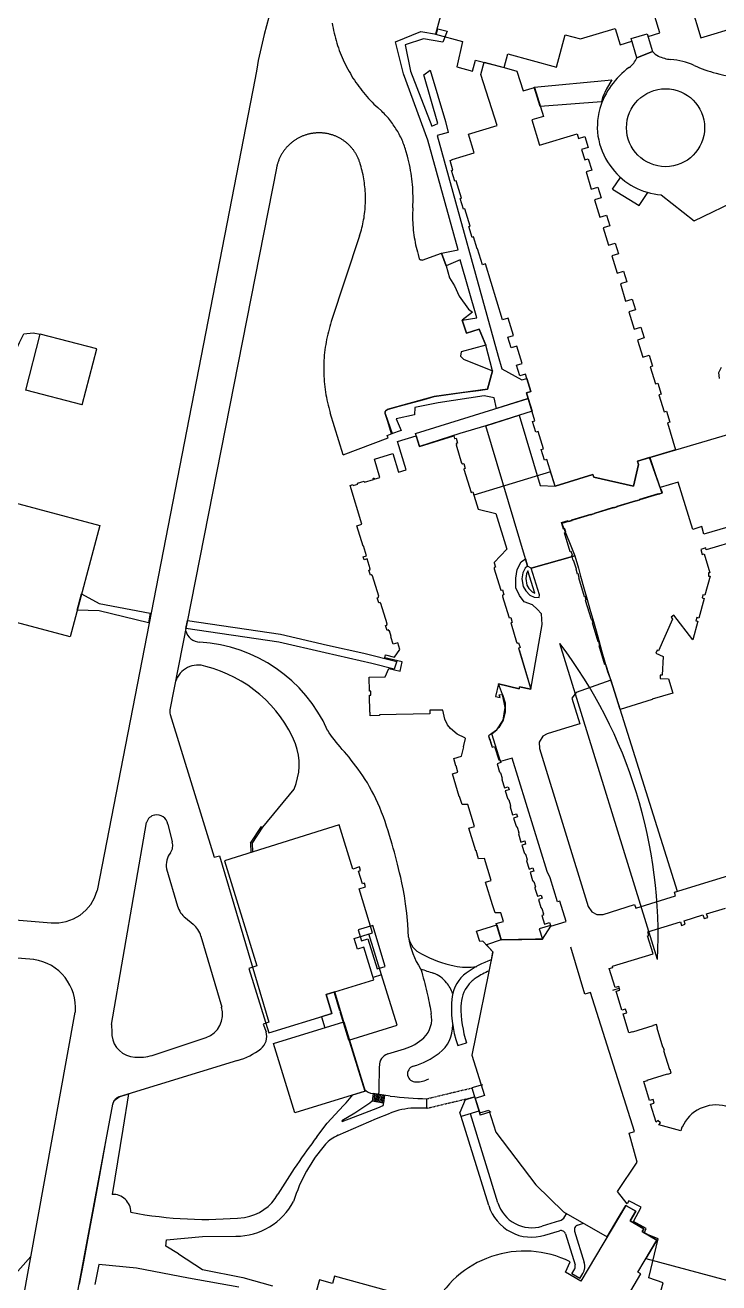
# Model space of a CAD drawing. Header units: millimetres. Extents: x -14000 to -11893, y 5996570 to 5998427.
# Drawn here: x -12932.7 to -12786, y 5997449.2 to 5997715.4 of the extents above; entities that cross this region are included whole.
import ezdxf

# ---------------------------------------------------------------- set-up
doc = ezdxf.new("R2010")
doc.units = ezdxf.units.MM
doc.header["$LTSCALE"] = 0.25
doc.linetypes.add('DASHED2', pattern=[0.375, 0.25, -0.125])
for name, color, linetype in [('3_buildings', 7, 'Continuous'), ('3_road_UNBC', 8, 'Continuous'), ('3_sidewalk_UNBC', 253, 'Continuous')]:
    doc.layers.add(name, color=color, linetype=linetype)

msp = doc.modelspace()

# ---------------------------------------------------------------- linework, layer by layer
at = {"layer": '3_buildings'}
for p, q in [((-12932.57, 5997638.15), (-12929.48, 5997650)), ((-12917.54, 5997646.88), (-12929.48, 5997650)), ((-12920.63, 5997635.04), (-12917.54, 5997646.88)), ((-12920.63, 5997635.04), (-12932.57, 5997638.15))]:
    msp.add_line(p, q, dxfattribs=at)
for points in [[(-12835.52, 5997751.54), (-12845.87, 5997713.52), (-12840.18, 5997711.97), (-12841.42, 5997706.58), (-12838.04, 5997705.67), (-12837.41, 5997708.02), (-12831.36, 5997706.42), (-12830.58, 5997709.31), (-12820.33, 5997706.52), (-12818.47, 5997713.38), (-12815.2, 5997712.49), (-12807.92, 5997714.68), (-12806.88, 5997711.23), (-12804.38, 5997711.99), (-12804.55, 5997712.56), (-12801.12, 5997713.6), (-12800.95, 5997713.02), (-12798.45, 5997713.78), (-12799.48, 5997717.22)], [(-12791.84, 5997719.53), (-12789.8, 5997712.75), (-12773.86, 5997717.55), (-12772.14, 5997711.77), (-12768.33, 5997712.92), (-12770.07, 5997718.69)], [(-12837.12, 5997668.07), (-12837.89, 5997670.59), (-12838.17, 5997670.5), (-12838.87, 5997672.8), (-12838.59, 5997672.88), (-12839.7, 5997676.52), (-12839.98, 5997676.43), (-12840.68, 5997678.73), (-12840.4, 5997678.81), (-12841.51, 5997682.45), (-12841.79, 5997682.36), (-12842.49, 5997684.66), (-12842.21, 5997684.74), (-12842.82, 5997686.74), (-12842.35, 5997686.89), (-12842.37, 5997686.96), (-12837.71, 5997688.38), (-12838.91, 5997692.31), (-12832.83, 5997694.17), (-12836.28, 5997704.96), (-12835.6, 5997707.54), (-12831.36, 5997706.42), (-12828.68, 5997705.7), (-12827.39, 5997701.48), (-12824.94, 5997702.23), (-12823.07, 5997696.11), (-12825.52, 5997695.36), (-12823.88, 5997690), (-12815.94, 5997692.38), (-12815.65, 5997691.41), (-12814.34, 5997691.81), (-12813.64, 5997689.51), (-12814.99, 5997689.1), (-12814.31, 5997686.88), (-12813.59, 5997687.11), (-12812.86, 5997684.71), (-12814.06, 5997684.35), (-12812.96, 5997680.71), (-12811.55, 5997681.14), (-12810.85, 5997678.85), (-12812.24, 5997678.42), (-12811.14, 5997674.78), (-12809.74, 5997675.21), (-12809.04, 5997672.92), (-12810.43, 5997672.49), (-12809.32, 5997668.85), (-12807.93, 5997669.28), (-12807.23, 5997666.99), (-12808.62, 5997666.56), (-12807.51, 5997662.92), (-12806.12, 5997663.35), (-12805.42, 5997661.06), (-12806.81, 5997660.63), (-12805.7, 5997656.99), (-12804.31, 5997657.42), (-12803.61, 5997655.13), (-12805, 5997654.7), (-12803.89, 5997651.07), (-12802.5, 5997651.49), (-12801.79, 5997649.2), (-12803.19, 5997648.77), (-12802.08, 5997645.14), (-12800.69, 5997645.56), (-12799.98, 5997643.27), (-12800.48, 5997643.11), (-12799.37, 5997639.48), (-12798.87, 5997639.63), (-12798.17, 5997637.34), (-12798.67, 5997637.19), (-12797.56, 5997633.55), (-12797.06, 5997633.7), (-12796.36, 5997631.41), (-12796.86, 5997631.26), (-12795.13, 5997625.54), (-12800.79, 5997623.81), (-12800.81, 5997623.84), (-12803.21, 5997623.11), (-12803, 5997622.4), (-12804.06, 5997617.82), (-12804.06, 5997617.82), (-12812.38, 5997619.76), (-12812.6, 5997620.3), (-12820.62, 5997617.81), (-12822.36, 5997623.47), (-12822.86, 5997623.32), (-12823.56, 5997625.61), (-12823.06, 5997625.77), (-12824.17, 5997629.4), (-12824.67, 5997629.25), (-12825.37, 5997631.54), (-12824.87, 5997631.7), (-12826.66, 5997637.6), (-12825.77, 5997637.87), (-12826.88, 5997641.54), (-12828.09, 5997641.17), (-12828.79, 5997643.46), (-12827.59, 5997643.83), (-12828.7, 5997647.46), (-12829.9, 5997647.1), (-12830.6, 5997649.39), (-12829.4, 5997649.76), (-12830.51, 5997653.39), (-12831.71, 5997653.03), (-12835.33, 5997664.89), (-12835.99, 5997664.69), (-12837.03, 5997668.1), (-12837.12, 5997668.07)], [(-12785.83, 5997640.65), (-12786.01, 5997641.89), (-12785.44, 5997643.03)], [(-12835.23, 5997630.59), (-12840.76, 5997628.99), (-12849.27, 5997626.26), (-12850.12, 5997629.01), (-12826.29, 5997636.36), (-12825.48, 5997633.7), (-12835.23, 5997630.59)], [(-12823.29, 5997521.99), (-12824.78, 5997521.96), (-12824.78, 5997521.93), (-12831.98, 5997521.8), (-12833.04, 5997525.25), (-12831.53, 5997525.71), (-12832.09, 5997527.53), (-12833.28, 5997527.51), (-12833.81, 5997529.23), (-12833.86, 5997529.21), (-12835.32, 5997534), (-12834.14, 5997534.35), (-12835.56, 5997539.01), (-12836.79, 5997538.98), (-12837.31, 5997540.7), (-12837.36, 5997540.69), (-12838.82, 5997545.47), (-12837.64, 5997545.83), (-12839.06, 5997550.48), (-12840.29, 5997550.46), (-12840.82, 5997552.18), (-12840.86, 5997552.17), (-12842.32, 5997556.95), (-12841.15, 5997557.31), (-12841.55, 5997558.63), (-12841.58, 5997558.62), (-12842.05, 5997560.17), (-12840.37, 5997560.68), (-12839.92, 5997562.64), (-12840, 5997562.65), (-12839.58, 5997564.46), (-12839.72, 5997564.58), (-12841.35, 5997565.35), (-12842.72, 5997566.53), (-12843.33, 5997567.34), (-12843.92, 5997568.5), (-12844.36, 5997570.42), (-12844.44, 5997570.45), (-12847.1, 5997570.4), (-12847.08, 5997569.66), (-12857.73, 5997569.47), (-12857.73, 5997569.27), (-12859.73, 5997569.23), (-12859.74, 5997570.03), (-12859.79, 5997570.03), (-12859.86, 5997573.58), (-12859.59, 5997573.59), (-12859.61, 5997574.44), (-12859.87, 5997574.43), (-12859.92, 5997577.4), (-12856.54, 5997577.47), (-12855.8, 5997579.24), (-12853.38, 5997578.68), (-12852.92, 5997580.67), (-12856.6, 5997581.52), (-12856.47, 5997582.11), (-12854.59, 5997581.68), (-12853.45, 5997583.28), (-12853.88, 5997584.7), (-12854.86, 5997584.4), (-12855.34, 5997585.97), (-12855.29, 5997585.99), (-12855.66, 5997587.2), (-12855.74, 5997587.18), (-12855.8, 5997587.38), (-12855.83, 5997587.37), (-12855.84, 5997587.4), (-12856.12, 5997587.31), (-12856.44, 5997588.36), (-12856.16, 5997588.45), (-12856.17, 5997588.48), (-12856.14, 5997588.49), (-12856.2, 5997588.68), (-12856.12, 5997588.71), (-12857.45, 5997593.04), (-12857.52, 5997593.02), (-12857.58, 5997593.21), (-12857.61, 5997593.2), (-12857.62, 5997593.23), (-12857.9, 5997593.15), (-12858.22, 5997594.2), (-12857.94, 5997594.28), (-12857.95, 5997594.31), (-12857.92, 5997594.32), (-12857.98, 5997594.52), (-12857.9, 5997594.54), (-12859.23, 5997598.87), (-12859.3, 5997598.85), (-12859.36, 5997599.05), (-12859.39, 5997599.04), (-12859.4, 5997599.07), (-12859.68, 5997598.98), (-12860, 5997600.03), (-12859.72, 5997600.12), (-12859.73, 5997600.15), (-12859.7, 5997600.15), (-12859.76, 5997600.35), (-12859.69, 5997600.37), (-12860.32, 5997602.45), (-12861.01, 5997602.24), (-12861.21, 5997602.9), (-12860.52, 5997603.11), (-12861.15, 5997605.19), (-12861.2, 5997605.17), (-12862.51, 5997609.46), (-12861.45, 5997609.78), (-12863.96, 5997618.01), (-12863.35, 5997618.2), (-12863.28, 5997617.98), (-12862.33, 5997618.27), (-12862.39, 5997618.49), (-12861.01, 5997618.91), (-12860.94, 5997618.7), (-12859.03, 5997619.28), (-12859.09, 5997619.5), (-12858.9, 5997619.55), (-12858.84, 5997619.34), (-12857.64, 5997619.7), (-12858.82, 5997623.55), (-12854.89, 5997624.75), (-12853.69, 5997620.82), (-12852.12, 5997621.3), (-12853.95, 5997627.3), (-12849.96, 5997628.52), (-12849.27, 5997626.26), (-12842.04, 5997628.47), (-12841.87, 5997627.92), (-12841.84, 5997627.93), (-12841.84, 5997627.9), (-12841.56, 5997627.99), (-12841.24, 5997626.93), (-12841.51, 5997626.85), (-12841.51, 5997626.82), (-12841.53, 5997626.81), (-12841.47, 5997626.62), (-12841.55, 5997626.59), (-12840.37, 5997622.74), (-12840.3, 5997622.76), (-12840.24, 5997622.57), (-12840.21, 5997622.57), (-12840.2, 5997622.55), (-12839.92, 5997622.63), (-12839.6, 5997621.58), (-12839.88, 5997621.49), (-12839.87, 5997621.46), (-12839.9, 5997621.46), (-12838.38, 5997616.5), (-12838.02, 5997616.61), (-12836.9, 5997612.94), (-12833.14, 5997612.07), (-12830.83, 5997604.48), (-12833.46, 5997601.65), (-12833.51, 5997601.64), (-12833.22, 5997600.68), (-12833.5, 5997600.6), (-12833.49, 5997600.57), (-12833.52, 5997600.56), (-12833.46, 5997600.36), (-12833.48, 5997600.35), (-12832.16, 5997596.02), (-12832.14, 5997596.03), (-12832.08, 5997595.83), (-12832.05, 5997595.84), (-12832.04, 5997595.81), (-12831.76, 5997595.9), (-12831.44, 5997594.85), (-12831.72, 5997594.76), (-12831.71, 5997594.73), (-12831.74, 5997594.72), (-12831.68, 5997594.53), (-12831.7, 5997594.52), (-12830.38, 5997590.19), (-12830.36, 5997590.2), (-12830.3, 5997590), (-12830.27, 5997590.01), (-12830.26, 5997589.98), (-12829.98, 5997590.06), (-12829.66, 5997589.01), (-12829.94, 5997588.93), (-12829.93, 5997588.9), (-12829.96, 5997588.89), (-12829.9, 5997588.69), (-12829.92, 5997588.69), (-12828.74, 5997584.83), (-12828.72, 5997584.84), (-12828.66, 5997584.64), (-12828.63, 5997584.65), (-12828.62, 5997584.62), (-12828.35, 5997584.71), (-12828.02, 5997583.66), (-12828.3, 5997583.57), (-12828.29, 5997583.54), (-12828.32, 5997583.53), (-12828.15, 5997582.99), (-12828.16, 5997582.98), (-12825.73, 5997574.84), (-12828.1, 5997575.39), (-12828.1, 5997575.39), (-12828.1, 5997575.39), (-12828.2, 5997574.95), (-12832.59, 5997575.97), (-12833.19, 5997573.35), (-12832.24, 5997573.13), (-12832.47, 5997573.65), (-12831.72, 5997573.78), (-12831.16, 5997571.97), (-12831.14, 5997570.07), (-12831.61, 5997568.32), (-12832.54, 5997566.77), (-12833.23, 5997566.03), (-12834.27, 5997565.25), (-12834.7, 5997565), (-12834.47, 5997564.24), (-12834.4, 5997564.26), (-12833.89, 5997562.6), (-12833.39, 5997562.75), (-12832.52, 5997559.91), (-12832.3, 5997559.98), (-12832.1, 5997559.32), (-12832.89, 5997559.08), (-12832.37, 5997557.34), (-12832.29, 5997557.37), (-12832.22, 5997557.13), (-12832.13, 5997557.15), (-12831.79, 5997556.02), (-12831.87, 5997555.99), (-12831.8, 5997555.75), (-12831.87, 5997555.73), (-12831.34, 5997554), (-12830.55, 5997554.24), (-12830.34, 5997553.58), (-12831.14, 5997553.34), (-12830.61, 5997551.61), (-12830.54, 5997551.63), (-12830.47, 5997551.39), (-12830.38, 5997551.42), (-12830.04, 5997550.28), (-12830.12, 5997550.25), (-12830.05, 5997550.01), (-12830.12, 5997549.99), (-12829.59, 5997548.26), (-12828.79, 5997548.5), (-12828.59, 5997547.84), (-12829.39, 5997547.6), (-12828.86, 5997545.87), (-12828.79, 5997545.89), (-12828.72, 5997545.65), (-12828.63, 5997545.68), (-12828.28, 5997544.54), (-12828.37, 5997544.51), (-12828.3, 5997544.27), (-12828.37, 5997544.25), (-12827.84, 5997542.52), (-12827.04, 5997542.76), (-12826.84, 5997542.1), (-12827.64, 5997541.86), (-12827.11, 5997540.13), (-12827.04, 5997540.15), (-12826.97, 5997539.91), (-12826.88, 5997539.94), (-12826.53, 5997538.8), (-12826.62, 5997538.77), (-12826.54, 5997538.53), (-12826.62, 5997538.51), (-12826.09, 5997536.78), (-12825.29, 5997537.03), (-12825.09, 5997536.37), (-12825.89, 5997536.12), (-12825.36, 5997534.39), (-12825.29, 5997534.41), (-12825.21, 5997534.17), (-12825.13, 5997534.2), (-12824.78, 5997533.06), (-12824.87, 5997533.04), (-12824.79, 5997532.8), (-12824.86, 5997532.77), (-12824.34, 5997531.04), (-12823.54, 5997531.29), (-12823.34, 5997530.63), (-12824.13, 5997530.38), (-12823.61, 5997528.65), (-12823.53, 5997528.67), (-12823.46, 5997528.43), (-12823.38, 5997528.46), (-12823.03, 5997527.32), (-12823.11, 5997527.3), (-12823.04, 5997527.06), (-12823.41, 5997526.94), (-12822.87, 5997525.16), (-12821.77, 5997525.5), (-12821.58, 5997524.89), (-12823.96, 5997524.16), (-12823.29, 5997521.99)], [(-12777.79, 5997610.97), (-12789.17, 5997607.66), (-12789.55, 5997609.27), (-12791.45, 5997608.7), (-12794.57, 5997618.66), (-12798.41, 5997617.57), (-12800.6, 5997623.87), (-12779.79, 5997630.07)], [(-12781.55, 5997606.51), (-12788.63, 5997604.35), (-12788.76, 5997604.77), (-12789.81, 5997604.45), (-12789.49, 5997603.4), (-12789.07, 5997603.52), (-12787.85, 5997599.51), (-12788.17, 5997599.5), (-12788.16, 5997598.8), (-12787.84, 5997598.81), (-12788.92, 5997594.76), (-12789.35, 5997594.87), (-12789.53, 5997594.19), (-12789.11, 5997594.08), (-12790.22, 5997589.93), (-12790.64, 5997590.04), (-12790.82, 5997589.37), (-12790.4, 5997589.25), (-12791.46, 5997585.31), (-12795.51, 5997590.52), (-12796.06, 5997590.09), (-12795.76, 5997589.72), (-12798.76, 5997582.98), (-12799.05, 5997583.1), (-12799.32, 5997582.46), (-12797.72, 5997581.76), (-12797.93, 5997577.84), (-12798.36, 5997577.86), (-12798.4, 5997577.16), (-12796.65, 5997577.05), (-12795.74, 5997574.05), (-12800.07, 5997572.73), (-12800.05, 5997572.66), (-12806.87, 5997570.57), (-12808.37, 5997575.48), (-12809.89, 5997580.12), (-12810.09, 5997580.06), (-12811.32, 5997584.07), (-12811.12, 5997584.14), (-12811.35, 5997584.9), (-12811.48, 5997584.86), (-12812.7, 5997588.88), (-12812.58, 5997588.92), (-12812.82, 5997589.68), (-12812.94, 5997589.65), (-12814.16, 5997593.66), (-12814.04, 5997593.7), (-12814.28, 5997594.46), (-12814.39, 5997594.43), (-12815.62, 5997598.44), (-12815.5, 5997598.48), (-12815.74, 5997599.25), (-12815.85, 5997599.21), (-12816.18, 5997600.28), (-12816.11, 5997600.3), (-12816.68, 5997602.16), (-12816.75, 5997602.14), (-12817.08, 5997603.23), (-12816.96, 5997603.27), (-12817.2, 5997604.03), (-12817.39, 5997603.97), (-12818.62, 5997607.99), (-12818.33, 5997608.08), (-12818.57, 5997608.84), (-12818.81, 5997608.77), (-12819.23, 5997610.15), (-12817.87, 5997610.57), (-12817.8, 5997610.33), (-12817.03, 5997610.56), (-12817.07, 5997610.68), (-12813.05, 5997611.91), (-12813.02, 5997611.79), (-12812.25, 5997612.02), (-12812.29, 5997612.14), (-12808.27, 5997613.37), (-12808.24, 5997613.25), (-12807.47, 5997613.48), (-12807.51, 5997613.6), (-12803.49, 5997614.83), (-12803.45, 5997614.71), (-12802.69, 5997614.94), (-12802.72, 5997615.06), (-12798.71, 5997616.29), (-12798.67, 5997616.17), (-12797.91, 5997616.4), (-12798.14, 5997617.17), (-12798.26, 5997617.13), (-12800.61, 5997623.9), (-12803.21, 5997623.11), (-12803, 5997622.4), (-12804.06, 5997617.82), (-12812.38, 5997619.76), (-12812.6, 5997620.3), (-12820.62, 5997617.81), (-12821.57, 5997620.9), (-12837.82, 5997615.94), (-12836.9, 5997612.94), (-12833.14, 5997612.07), (-12830.83, 5997604.48), (-12833.46, 5997601.65), (-12833.51, 5997601.64), (-12833.22, 5997600.68), (-12833.5, 5997600.6), (-12833.49, 5997600.57), (-12833.52, 5997600.56), (-12833.46, 5997600.36), (-12833.48, 5997600.35), (-12832.16, 5997596.02), (-12832.14, 5997596.03), (-12832.08, 5997595.83), (-12832.05, 5997595.84), (-12832.04, 5997595.81), (-12831.76, 5997595.9), (-12831.44, 5997594.85), (-12831.72, 5997594.76), (-12831.71, 5997594.73), (-12831.74, 5997594.72), (-12831.68, 5997594.53), (-12831.7, 5997594.52), (-12830.38, 5997590.19), (-12830.36, 5997590.2), (-12830.3, 5997590), (-12830.27, 5997590.01), (-12830.26, 5997589.98), (-12829.98, 5997590.06), (-12829.66, 5997589.01), (-12829.94, 5997588.93), (-12829.93, 5997588.9), (-12829.96, 5997588.89), (-12829.9, 5997588.69), (-12829.92, 5997588.69), (-12828.74, 5997584.83), (-12828.72, 5997584.84), (-12828.66, 5997584.64), (-12828.63, 5997584.65), (-12828.62, 5997584.62), (-12828.35, 5997584.71), (-12828.02, 5997583.66), (-12828.3, 5997583.57), (-12828.29, 5997583.54), (-12828.32, 5997583.53), (-12825.73, 5997574.84), (-12828.1, 5997575.39), (-12828.2, 5997574.95), (-12832.59, 5997575.97), (-12833.19, 5997573.35), (-12832.24, 5997573.13), (-12832.47, 5997573.65), (-12831.72, 5997573.78), (-12831.16, 5997571.97), (-12831.14, 5997570.07), (-12831.61, 5997568.32), (-12832.54, 5997566.77), (-12833.23, 5997566.03), (-12834.27, 5997565.25), (-12834.7, 5997565), (-12833.89, 5997562.6), (-12833.39, 5997562.75), (-12832.52, 5997559.91), (-12832.3, 5997559.98), (-12832.1, 5997559.32), (-12832.89, 5997559.08), (-12832.37, 5997557.34), (-12832.29, 5997557.37), (-12832.22, 5997557.13), (-12832.13, 5997557.15), (-12831.79, 5997556.02), (-12831.87, 5997555.99), (-12831.8, 5997555.75), (-12831.87, 5997555.73), (-12831.34, 5997554), (-12830.55, 5997554.24), (-12830.34, 5997553.58), (-12831.14, 5997553.34), (-12830.61, 5997551.61), (-12830.54, 5997551.63), (-12830.47, 5997551.39), (-12830.38, 5997551.42), (-12830.04, 5997550.28), (-12830.12, 5997550.25), (-12830.05, 5997550.01), (-12830.12, 5997549.99), (-12829.59, 5997548.26), (-12828.79, 5997548.5), (-12828.59, 5997547.84), (-12829.39, 5997547.6), (-12828.86, 5997545.87), (-12828.79, 5997545.89), (-12828.72, 5997545.65), (-12828.63, 5997545.68), (-12828.28, 5997544.54), (-12828.37, 5997544.51), (-12828.3, 5997544.27), (-12828.37, 5997544.25), (-12827.84, 5997542.52), (-12827.04, 5997542.76), (-12826.84, 5997542.1), (-12827.64, 5997541.86), (-12827.11, 5997540.13), (-12827.04, 5997540.15), (-12826.97, 5997539.91), (-12826.88, 5997539.94), (-12826.53, 5997538.8), (-12826.62, 5997538.77), (-12826.54, 5997538.53), (-12826.62, 5997538.51), (-12826.09, 5997536.78), (-12825.29, 5997537.03), (-12825.09, 5997536.37), (-12825.89, 5997536.12), (-12825.36, 5997534.39), (-12825.29, 5997534.41), (-12825.21, 5997534.17), (-12825.13, 5997534.2), (-12824.78, 5997533.06), (-12824.87, 5997533.04), (-12824.79, 5997532.8), (-12824.86, 5997532.77), (-12824.34, 5997531.04), (-12823.54, 5997531.29), (-12823.34, 5997530.63), (-12824.13, 5997530.38), (-12823.61, 5997528.65), (-12823.53, 5997528.67), (-12823.46, 5997528.43), (-12823.38, 5997528.46), (-12823.03, 5997527.32), (-12823.11, 5997527.3), (-12823.04, 5997527.06), (-12823.41, 5997526.94), (-12822.87, 5997525.16), (-12821.77, 5997525.5), (-12821.58, 5997524.89), (-12823.96, 5997524.16), (-12823.29, 5997521.99), (-12831.98, 5997521.8), (-12835.12, 5997520.74), (-12833.75, 5997519.29), (-12838.24, 5997497.38), (-12835.52, 5997488.86), (-12837.48, 5997488.26), (-12836.55, 5997485.2), (-12834.59, 5997485.8), (-12833.16, 5997481.11), (-12824.65, 5997469.99), (-12818.8, 5997464.29), (-12809.59, 5997458.95), (-12807.25, 5997462.92), (-12805.67, 5997465.6), (-12805.67, 5997465.6), (-12803.56, 5997464.38), (-12804.74, 5997462.34), (-12801.83, 5997460.64), (-12802.16, 5997460.06), (-12799.11, 5997458.27), (-12801.39, 5997454.39), (-12772.5, 5997446.61)], [(-12798.94, 5997517.69), (-12819.63, 5997584.57)], [(-12867.8, 5997506.24), (-12869.04, 5997510.26), (-12858.91, 5997513.38), (-12861.03, 5997520.26), (-12862.37, 5997519.85), (-12863.08, 5997522.14), (-12859.19, 5997523.29), (-12862.07, 5997532.6), (-12860.68, 5997533.03), (-12860.92, 5997533.8), (-12861.34, 5997533.67), (-12862.17, 5997536.35), (-12861.75, 5997536.48), (-12861.98, 5997537.24), (-12863.37, 5997536.81), (-12866.24, 5997546.13), (-12890.55, 5997538.57), (-12883.67, 5997516.31), (-12885.39, 5997515.78), (-12881.18, 5997502.12), (-12867.8, 5997506.24)], [(-12865.25, 5997504.44), (-12867.22, 5997510.82), (-12869.04, 5997510.26), (-12867.8, 5997506.24), (-12870.02, 5997505.56), (-12869.29, 5997503.19)], [(-12880.18, 5997499.86), (-12865.25, 5997504.44), (-12860.74, 5997489.82), (-12875.66, 5997485.21), (-12880.18, 5997499.86)], [(-12853.18, 5997446.73), (-12867.25, 5997450.63), (-12867.67, 5997449.1), (-12870.43, 5997449.86), (-12872.59, 5997442.1)]]:
    msp.add_lwpolyline(points, dxfattribs=at)
msp.add_lwpolyline([(-12916.87, 5997609.54), (-12923.18, 5997585.94), (-12955.71, 5997594.64), (-12953.12, 5997604.31), (-12956.68, 5997605.27), (-12954.1, 5997614.93), (-12944.43, 5997612.36), (-12943.3, 5997616.6), (-12916.87, 5997609.54)], close=True, dxfattribs=at)
for points in [[(-12778.82, 5997478.13, 0.866125), (-12793.72, 5997482.17), (-12793.82, 5997482.19), (-12794.03, 5997481.42), (-12798.65, 5997482.68), (-12798.29, 5997483.06), (-12798.86, 5997483.62), (-12799.24, 5997483.23), (-12800.4, 5997487.03), (-12799.63, 5997487.27), (-12799.86, 5997488.03), (-12800.63, 5997487.8), (-12801.86, 5997491.82), (-12801.09, 5997492.05), (-12801.12, 5997492.13), (-12796.82, 5997493.44), (-12796.8, 5997493.36), (-12796.03, 5997493.59), (-12796.27, 5997494.36), (-12796.35, 5997494.33), (-12797.58, 5997498.35), (-12797.49, 5997498.38), (-12797.73, 5997499.14), (-12797.81, 5997499.12), (-12799.04, 5997503.13), (-12798.95, 5997503.16), (-12799.19, 5997503.92), (-12799.95, 5997503.69), (-12799.93, 5997503.6), (-12804.22, 5997502.29), (-12804.24, 5997502.38), (-12805.01, 5997502.14), (-12806.24, 5997506.16), (-12805.47, 5997506.4), (-12805.7, 5997507.16), (-12806.47, 5997506.93), (-12807.7, 5997510.94), (-12806.93, 5997511.18), (-12807.16, 5997511.94), (-12807.93, 5997511.71), (-12809.16, 5997515.73), (-12808.39, 5997515.96), (-12808.48, 5997516.25), (-12799.88, 5997518.87), (-12801.05, 5997522.68), (-12800.76, 5997522.77), (-12800.99, 5997523.54), (-12794.11, 5997525.64), (-12793.87, 5997524.87), (-12793.11, 5997525.11), (-12793.34, 5997525.87), (-12789.33, 5997527.1), (-12789.09, 5997526.33), (-12788.33, 5997526.57), (-12788.56, 5997527.33), (-12784.54, 5997528.56)], [(-12814.16, 5997431.27), (-12802.47, 5997451.12), (-12803.1, 5997451.49), (-12799.11, 5997458.27), (-12802.16, 5997460.06), (-12801.83, 5997460.64), (-12804.75, 5997462.33), (-12803.56, 5997464.38), (-12805.46, 5997465.48), (-12805.67, 5997465.6), (-12815.14, 5997449.56), (-12818.38, 5997451.46), (-12817.43, 5997453.69, 0.418785), (-12846.56, 5997443.69)]]:
    msp.add_lwpolyline(points, format="xyb", dxfattribs=at)
msp.add_arc((-12901.09, 5997522.74), 102.27, 357.1718, 37.1986, dxfattribs=at)
at = {"layer": '3_road_UNBC'}
for p, q in [((-12884.01, 5997704.2), (-12917.42, 5997532.23)), ((-12808.45, 5997680.69), (-12806.76, 5997683.18)), ((-12808.45, 5997680.69), (-12802.84, 5997677.21)), ((-12802.84, 5997677.21), (-12800.96, 5997679.98)), ((-12798.16, 5997679.51), (-12791.18, 5997673.96)), ((-12791.18, 5997673.96), (-12781.29, 5997678.76)), ((-12861.96, 5997670.81), (-12867.93, 5997652.68)), ((-12849.6, 5997666.89), (-12849.32, 5997665.97)), ((-12846.21, 5997636.8), (-12856.1, 5997634.05)), ((-12865.45, 5997624.45), (-12868.16, 5997633.39)), ((-12856.51, 5997633.19), (-12855.03, 5997628.99)), ((-12865.45, 5997624.45), (-12855.94, 5997628.05)), ((-12914.39, 5997503.91), (-12907.01, 5997546.68)), ((-12902.51, 5997546.32), (-12901.6, 5997542.54)), ((-12885, 5997542.31), (-12882.7, 5997545.82)), ((-12884.69, 5997542.22), (-12882.44, 5997545.65)), ((-12882.7, 5997545.82), (-12882.44, 5997545.65)), ((-12885, 5997542.31), (-12884.93, 5997540.32)), ((-12884.69, 5997542.22), (-12884.62, 5997540.42)), ((-12902.77, 5997536.87), (-12900.44, 5997528.95)), ((-12898.78, 5997526.45), (-12897.18, 5997525.13)), ((-12895.5, 5997522.6), (-12891.12, 5997507.58)), ((-12857.31, 5997514.41), (-12859.99, 5997523.1)), ((-12857.31, 5997514.41), (-12859.06, 5997513.87)), ((-12854.01, 5997503.73), (-12857.31, 5997514.41)), ((-12866.13, 5997506.81), (-12867.29, 5997510.59)), ((-12864.2, 5997500.59), (-12866.07, 5997506.62)), ((-12864.2, 5997500.59), (-12866.07, 5997506.62)), ((-12864.2, 5997500.59), (-12854.01, 5997503.73)), ((-12905.81, 5997497.35), (-12894.41, 5997501.13)), ((-12856, 5997497.68), (-12852.48, 5997498.76)), ((-12887.76, 5997496.27), (-12912.77, 5997488.59)), ((-12922.97, 5997439.74), (-12914.17, 5997487.02))]:
    msp.add_line(p, q, dxfattribs=at)
for points in [[(-12815.75, 5997781.88, 0.12559), (-12857.55, 5997757.11, 0.157876), (-12884.01, 5997704.2)], [(-12879.54, 5997685.12), (-12902.06, 5997570.52, 0.12361), (-12902.01, 5997569.54), (-12892.72, 5997539.31), (-12891.61, 5997539.59), (-12881.18, 5997504.41), (-12882.32, 5997504), (-12881.73, 5997502.37)]]:
    msp.add_lwpolyline(points, format="xyb", dxfattribs=at)
for points in [[(-12867.76, 5997715.85), (-12867.67, 5997715.32), (-12867.57, 5997714.78), (-12867.45, 5997714.25), (-12867.33, 5997713.71), (-12867.21, 5997713.19), (-12867.07, 5997712.66), (-12866.92, 5997712.13), (-12866.76, 5997711.61), (-12866.6, 5997711.09), (-12866.42, 5997710.58), (-12866.24, 5997710.06), (-12866.04, 5997709.55), (-12865.84, 5997709.05), (-12865.63, 5997708.55), (-12865.41, 5997708.05), (-12865.18, 5997707.55), (-12864.95, 5997707.06), (-12864.7, 5997706.58), (-12864.45, 5997706.1), (-12864.18, 5997705.62), (-12863.91, 5997705.15), (-12863.63, 5997704.68), (-12863.35, 5997704.21), (-12863.05, 5997703.76), (-12862.75, 5997703.3), (-12862.43, 5997702.86), (-12862.12, 5997702.42), (-12861.79, 5997701.98), (-12861.45, 5997701.55), (-12861.11, 5997701.13), (-12860.76, 5997700.71), (-12860.41, 5997700.3), (-12860.04, 5997699.89), (-12859.67, 5997699.49), (-12859.29, 5997699.1), (-12858.91, 5997698.71), (-12858.52, 5997698.34), (-12858.12, 5997697.96), (-12857.26, 5997697.18)], [(-12803.33, 5997708.51), (-12799.98, 5997709.8)], [(-12852.14, 5997688.84), (-12852.25, 5997689.17), (-12852.35, 5997689.49), (-12852.47, 5997689.81), (-12852.59, 5997690.13), (-12852.71, 5997690.45), (-12852.84, 5997690.77), (-12852.98, 5997691.08), (-12853.12, 5997691.39), (-12853.26, 5997691.7), (-12853.42, 5997692), (-12853.57, 5997692.31), (-12853.74, 5997692.61), (-12853.9, 5997692.9), (-12854.08, 5997693.2), (-12854.26, 5997693.49), (-12854.44, 5997693.77), (-12854.63, 5997694.06), (-12854.82, 5997694.34), (-12855.02, 5997694.62), (-12855.22, 5997694.89), (-12855.43, 5997695.16), (-12855.64, 5997695.43), (-12855.86, 5997695.69), (-12856.08, 5997695.95), (-12856.31, 5997696.2), (-12856.54, 5997696.45), (-12856.77, 5997696.7), (-12857.01, 5997696.94), (-12857.26, 5997697.18)], [(-12861.77, 5997685.88), (-12861.82, 5997686.04), (-12861.86, 5997686.19), (-12861.91, 5997686.34), (-12861.96, 5997686.49), (-12862.01, 5997686.64), (-12862.06, 5997686.79), (-12862.12, 5997686.94), (-12862.18, 5997687.08), (-12862.24, 5997687.23), (-12862.31, 5997687.37), (-12862.37, 5997687.51), (-12862.44, 5997687.66), (-12862.52, 5997687.8), (-12862.59, 5997687.94), (-12862.67, 5997688.07), (-12862.75, 5997688.21), (-12862.83, 5997688.34), (-12862.91, 5997688.48), (-12863, 5997688.61), (-12863.09, 5997688.74), (-12863.18, 5997688.87), (-12863.27, 5997689), (-12863.37, 5997689.12), (-12863.47, 5997689.25), (-12863.57, 5997689.37), (-12863.67, 5997689.49), (-12863.78, 5997689.61), (-12863.88, 5997689.72), (-12863.99, 5997689.84), (-12864.1, 5997689.95), (-12864.21, 5997690.06), (-12864.33, 5997690.17), (-12864.44, 5997690.28), (-12864.56, 5997690.38), (-12864.68, 5997690.49), (-12864.8, 5997690.59), (-12864.93, 5997690.69), (-12865.05, 5997690.78), (-12865.18, 5997690.88), (-12865.31, 5997690.97), (-12865.44, 5997691.06), (-12865.57, 5997691.15), (-12865.7, 5997691.23), (-12865.84, 5997691.32), (-12865.98, 5997691.4), (-12866.11, 5997691.47), (-12866.25, 5997691.55), (-12866.39, 5997691.62), (-12866.54, 5997691.69), (-12866.68, 5997691.76), (-12866.82, 5997691.83), (-12866.97, 5997691.89), (-12867.11, 5997691.95), (-12867.26, 5997692.01), (-12867.41, 5997692.07), (-12867.56, 5997692.12), (-12867.71, 5997692.17), (-12867.86, 5997692.22), (-12868.01, 5997692.26), (-12868.17, 5997692.3), (-12868.32, 5997692.34), (-12868.47, 5997692.38), (-12868.63, 5997692.41), (-12868.78, 5997692.45), (-12868.94, 5997692.48), (-12869.1, 5997692.5), (-12869.25, 5997692.53), (-12869.41, 5997692.55), (-12869.57, 5997692.56), (-12869.73, 5997692.58), (-12869.88, 5997692.59), (-12870.04, 5997692.6), (-12870.2, 5997692.61), (-12870.36, 5997692.61), (-12870.52, 5997692.61), (-12870.68, 5997692.61), (-12870.84, 5997692.61), (-12871, 5997692.6), (-12871.15, 5997692.59), (-12871.31, 5997692.58), (-12871.47, 5997692.57), (-12871.63, 5997692.55), (-12871.79, 5997692.53), (-12871.94, 5997692.5), (-12872.1, 5997692.48), (-12872.26, 5997692.45), (-12872.41, 5997692.42), (-12872.57, 5997692.38), (-12872.72, 5997692.35), (-12872.88, 5997692.31), (-12873.03, 5997692.26), (-12873.18, 5997692.22), (-12873.34, 5997692.17), (-12873.49, 5997692.12), (-12873.64, 5997692.07), (-12873.79, 5997692.01), (-12873.93, 5997691.96), (-12874.08, 5997691.9), (-12874.23, 5997691.83), (-12874.37, 5997691.77), (-12874.52, 5997691.7), (-12874.66, 5997691.63), (-12874.8, 5997691.56), (-12874.94, 5997691.48), (-12875.08, 5997691.4), (-12875.22, 5997691.32), (-12875.35, 5997691.24), (-12875.49, 5997691.15), (-12875.62, 5997691.07), (-12875.75, 5997690.98), (-12875.88, 5997690.89), (-12876.01, 5997690.79), (-12876.14, 5997690.69), (-12876.26, 5997690.6), (-12876.39, 5997690.5), (-12876.51, 5997690.39), (-12876.63, 5997690.29), (-12876.75, 5997690.18), (-12876.86, 5997690.07), (-12876.98, 5997689.96), (-12877.09, 5997689.85), (-12877.2, 5997689.73), (-12877.31, 5997689.62), (-12877.41, 5997689.5), (-12877.52, 5997689.38), (-12877.62, 5997689.26), (-12877.72, 5997689.13), (-12877.82, 5997689.01), (-12877.91, 5997688.88), (-12878.01, 5997688.75), (-12878.1, 5997688.62), (-12878.18, 5997688.49), (-12878.27, 5997688.35), (-12878.36, 5997688.22), (-12878.44, 5997688.08), (-12878.52, 5997687.95), (-12878.59, 5997687.81), (-12878.67, 5997687.67), (-12878.74, 5997687.52), (-12878.81, 5997687.38), (-12878.88, 5997687.24), (-12878.94, 5997687.09), (-12879, 5997686.95), (-12879.06, 5997686.8), (-12879.12, 5997686.65), (-12879.17, 5997686.5), (-12879.22, 5997686.35), (-12879.27, 5997686.2), (-12879.32, 5997686.05), (-12879.36, 5997685.9), (-12879.4, 5997685.74), (-12879.44, 5997685.59), (-12879.48, 5997685.43), (-12879.51, 5997685.28), (-12879.54, 5997685.12)], [(-12850.7, 5997676.76), (-12850.67, 5997677.37), (-12850.65, 5997677.98), (-12850.64, 5997678.59), (-12850.64, 5997679.2), (-12850.66, 5997679.82), (-12850.68, 5997680.43), (-12850.72, 5997681.04), (-12850.76, 5997681.65), (-12850.82, 5997682.26), (-12850.89, 5997682.87), (-12850.97, 5997683.48), (-12851.06, 5997684.08), (-12851.16, 5997684.68), (-12851.27, 5997685.29), (-12851.39, 5997685.89), (-12851.52, 5997686.48), (-12851.66, 5997687.08), (-12851.81, 5997687.67), (-12852.14, 5997688.84)], [(-12861.96, 5997670.81), (-12861.83, 5997671.23), (-12861.7, 5997671.65), (-12861.58, 5997672.07), (-12861.47, 5997672.49), (-12861.36, 5997672.92), (-12861.27, 5997673.35), (-12861.18, 5997673.78), (-12861.1, 5997674.21), (-12861.02, 5997674.64), (-12860.96, 5997675.07), (-12860.9, 5997675.5), (-12860.85, 5997675.94), (-12860.8, 5997676.37), (-12860.77, 5997676.81), (-12860.74, 5997677.24), (-12860.72, 5997677.68), (-12860.71, 5997678.12), (-12860.7, 5997678.55), (-12860.7, 5997678.99), (-12860.71, 5997679.43), (-12860.73, 5997679.87), (-12860.75, 5997680.3), (-12860.79, 5997680.74), (-12860.83, 5997681.17), (-12860.88, 5997681.61), (-12860.93, 5997682.04), (-12860.99, 5997682.47), (-12861.07, 5997682.9), (-12861.14, 5997683.33), (-12861.23, 5997683.76), (-12861.32, 5997684.19), (-12861.42, 5997684.61), (-12861.53, 5997685.03), (-12861.65, 5997685.45), (-12861.77, 5997685.87)], [(-12850.7, 5997676.76), (-12850.72, 5997676.23), (-12850.74, 5997675.71), (-12850.74, 5997675.18), (-12850.74, 5997674.66), (-12850.73, 5997674.13), (-12850.71, 5997673.61), (-12850.68, 5997673.08), (-12850.64, 5997672.56), (-12850.59, 5997672.04), (-12850.53, 5997671.52), (-12850.46, 5997670.99), (-12850.39, 5997670.48), (-12850.3, 5997669.96), (-12850.21, 5997669.44), (-12850.1, 5997668.93), (-12849.99, 5997668.42), (-12849.87, 5997667.91), (-12849.74, 5997667.4), (-12849.6, 5997666.89)], [(-12848.71, 5997665.68), (-12848.75, 5997665.67), (-12848.8, 5997665.67), (-12848.84, 5997665.66), (-12848.89, 5997665.66), (-12848.93, 5997665.67), (-12848.97, 5997665.67), (-12849.01, 5997665.69), (-12849.06, 5997665.7), (-12849.09, 5997665.72), (-12849.13, 5997665.74), (-12849.17, 5997665.77), (-12849.2, 5997665.8), (-12849.23, 5997665.83), (-12849.26, 5997665.86), (-12849.28, 5997665.9), (-12849.31, 5997665.93), (-12849.32, 5997665.97)], [(-12848.71, 5997665.68), (-12844.6, 5997667.12), (-12843.66, 5997664.47), (-12842.92, 5997661.94), (-12841.86, 5997660.25), (-12840.91, 5997658.03), (-12838.91, 5997655.28), (-12838.06, 5997654.65), (-12840.28, 5997652.96), (-12839.34, 5997650.21), (-12836.69, 5997651.05), (-12835.22, 5997647.67), (-12840.5, 5997646.3), (-12840.61, 5997645.35), (-12839.97, 5997644.72), (-12833.85, 5997642.28), (-12834.91, 5997638.37), (-12846.21, 5997636.8)], [(-12867.93, 5997652.68), (-12868.1, 5997652.15), (-12868.26, 5997651.61), (-12868.41, 5997651.07), (-12868.55, 5997650.53), (-12868.69, 5997649.98), (-12868.81, 5997649.44), (-12868.92, 5997648.89), (-12869.03, 5997648.34), (-12869.12, 5997647.79), (-12869.21, 5997647.23), (-12869.28, 5997646.68), (-12869.35, 5997646.12), (-12869.41, 5997645.56), (-12869.45, 5997645), (-12869.49, 5997644.45), (-12869.51, 5997643.89), (-12869.53, 5997643.33), (-12869.54, 5997642.77), (-12869.53, 5997642.21), (-12869.52, 5997641.65), (-12869.5, 5997641.09), (-12869.47, 5997640.53), (-12869.42, 5997639.97), (-12869.37, 5997639.42), (-12869.31, 5997638.86), (-12869.24, 5997638.3), (-12869.16, 5997637.75), (-12869.07, 5997637.2), (-12868.97, 5997636.65), (-12868.86, 5997636.1), (-12868.74, 5997635.56), (-12868.61, 5997635.01), (-12868.47, 5997634.47), (-12868.32, 5997633.93), (-12868.16, 5997633.39)], [(-12940.62, 5997626.04), (-12939.97, 5997628.55), (-12938.96, 5997632.86), (-12937.84, 5997636.35), (-12937.17, 5997638.73), (-12937.04, 5997640.29), (-12936.01, 5997643.21), (-12935.03, 5997645.77), (-12933.86, 5997648.21), (-12932.95, 5997650.08), (-12930.97, 5997650.31), (-12929.48, 5997650)], [(-12856.51, 5997633.19), (-12856.53, 5997633.25), (-12856.54, 5997633.31), (-12856.54, 5997633.37), (-12856.54, 5997633.43), (-12856.53, 5997633.49), (-12856.52, 5997633.55), (-12856.51, 5997633.61), (-12856.48, 5997633.67), (-12856.46, 5997633.73), (-12856.43, 5997633.78), (-12856.39, 5997633.83), (-12856.35, 5997633.87), (-12856.31, 5997633.92), (-12856.26, 5997633.96), (-12856.21, 5997633.99), (-12856.15, 5997634.02), (-12856.1, 5997634.05)], [(-12855.94, 5997628.05), (-12856.15, 5997628.59), (-12855.03, 5997628.99)], [(-12963.24, 5997592.25), (-12971.43, 5997562.16), (-12972.3, 5997557.34), (-12972.32, 5997552.45), (-12971.48, 5997547.64), (-12969.82, 5997543.04), (-12967.38, 5997538.81), (-12964.23, 5997535.08), (-12960.48, 5997531.94), (-12956.24, 5997529.51), (-12951.63, 5997527.85), (-12946.8, 5997527.02), (-12946.72, 5997527.01), (-12927.2, 5997525.42), (-12925.59, 5997525.42), (-12924, 5997525.7), (-12922.48, 5997526.25), (-12921.08, 5997527.06), (-12919.84, 5997528.09), (-12918.79, 5997529.32), (-12917.98, 5997530.72), (-12917.42, 5997532.23)], [(-12851.61, 5997522.4), (-12851.78, 5997525.12), (-12851.99, 5997527.46), (-12852.22, 5997529.45), (-12852.47, 5997531.16), (-12852.73, 5997532.62), (-12852.99, 5997533.88), (-12853.25, 5997534.99), (-12853.5, 5997536), (-12853.73, 5997536.94), (-12853.95, 5997537.84), (-12854.17, 5997538.71), (-12854.38, 5997539.56), (-12854.6, 5997540.4), (-12854.82, 5997541.24), (-12855.06, 5997542.1), (-12855.32, 5997542.99), (-12855.6, 5997543.91), (-12855.9, 5997544.87), (-12856.23, 5997545.85), (-12856.57, 5997546.84), (-12856.93, 5997547.84), (-12857.31, 5997548.82), (-12857.7, 5997549.8), (-12858.11, 5997550.75), (-12858.52, 5997551.67), (-12858.95, 5997552.55), (-12859.4, 5997553.41), (-12859.85, 5997554.23), (-12860.31, 5997555.02), (-12860.78, 5997555.79), (-12861.25, 5997556.53), (-12861.74, 5997557.24), (-12862.22, 5997557.93), (-12862.72, 5997558.6), (-12863.21, 5997559.24), (-12863.7, 5997559.86), (-12864.19, 5997560.46), (-12864.67, 5997561.03), (-12865.15, 5997561.59), (-12865.61, 5997562.13), (-12866.05, 5997562.66), (-12866.48, 5997563.17), (-12866.9, 5997563.67), (-12867.29, 5997564.17), (-12867.67, 5997564.66), (-12868.04, 5997565.16), (-12868.38, 5997565.66), (-12868.7, 5997566.16)], [(-12882.44, 5997545.65), (-12875.81, 5997553.73)], [(-12930.88, 5997517.67), (-12947.43, 5997519.02), (-12953.65, 5997520.08), (-12959.58, 5997522.19), (-12965.04, 5997525.31), (-12969.88, 5997529.32)], [(-12849.04, 5997515.7), (-12849.01, 5997515.6), (-12848.82, 5997514.96), (-12848.65, 5997514.36), (-12848.48, 5997513.75), (-12848.32, 5997513.15), (-12848.16, 5997512.55), (-12848.01, 5997511.95), (-12847.87, 5997511.36), (-12847.73, 5997510.77), (-12847.6, 5997510.2), (-12847.47, 5997509.64), (-12847.35, 5997509.1), (-12847.24, 5997508.57), (-12847.14, 5997508.06), (-12847.04, 5997507.57), (-12846.96, 5997507.1), (-12846.88, 5997506.65), (-12846.82, 5997506.22)], [(-12946.06, 5997374.47), (-12922.07, 5997506.52)], [(-12912.77, 5997488.59), (-12912.81, 5997488.58), (-12912.84, 5997488.57), (-12912.88, 5997488.55), (-12912.91, 5997488.54), (-12912.94, 5997488.53), (-12912.97, 5997488.51), (-12913.01, 5997488.5), (-12913.04, 5997488.49), (-12913.07, 5997488.47), (-12913.1, 5997488.45), (-12913.13, 5997488.44), (-12913.16, 5997488.42), (-12913.19, 5997488.4), (-12913.22, 5997488.39), (-12913.25, 5997488.37), (-12913.28, 5997488.35), (-12913.31, 5997488.33), (-12913.34, 5997488.31), (-12913.37, 5997488.29), (-12913.4, 5997488.27), (-12913.43, 5997488.25), (-12913.45, 5997488.23), (-12913.48, 5997488.2), (-12913.51, 5997488.18), (-12913.53, 5997488.16), (-12913.56, 5997488.13), (-12913.59, 5997488.11), (-12913.61, 5997488.08), (-12913.64, 5997488.06), (-12913.66, 5997488.03), (-12913.68, 5997488.01), (-12913.71, 5997487.98), (-12913.73, 5997487.95), (-12913.75, 5997487.93), (-12913.78, 5997487.9), (-12913.8, 5997487.87), (-12913.82, 5997487.84), (-12913.84, 5997487.82), (-12913.86, 5997487.79), (-12913.88, 5997487.76), (-12913.9, 5997487.73), (-12913.91, 5997487.7), (-12913.93, 5997487.67), (-12913.95, 5997487.64), (-12913.97, 5997487.61), (-12913.98, 5997487.58), (-12914, 5997487.54), (-12914.01, 5997487.51), (-12914.03, 5997487.48), (-12914.04, 5997487.45), (-12914.06, 5997487.42), (-12914.07, 5997487.38), (-12914.08, 5997487.35), (-12914.09, 5997487.32), (-12914.11, 5997487.28), (-12914.12, 5997487.25), (-12914.13, 5997487.22), (-12914.14, 5997487.18), (-12914.14, 5997487.15), (-12914.15, 5997487.12), (-12914.16, 5997487.08), (-12914.17, 5997487.05)]]:
    msp.add_lwpolyline(points, dxfattribs=at)
msp.add_circle((-12797.25, 5997693.7), 8.25, dxfattribs=at)
for centre, radius, start, end in [((-12807.52, 5997710.15), 4.5, 305.0559, 338.5923), ((-12796.63, 5997712.87), 4.54, 222.505, 241.8598), ((-12795.01, 5997717.14), 9.09, 245.5227, 262.6472), ((-12796.96, 5997694.37), 13.78, 65.2322, 86.7191), ((-12795.02, 5997692.85), 16.85, 126.0392, 163.1054), ((-12779.69, 5997732.24), 27.85, 245.6108, 255.7419), ((-12776.43, 5997742.85), 38.94, 254.9452, 264.59), ((-12797.87, 5997693.91), 13.81, 163.894, 219.5569), ((-12797.24, 5997693.59), 14.11, 216.9341, 266.2653), ((-12895.53, 5997588.14), 3.34, 194.9539, 266.9511), ((-12897.53, 5997553.28), 31.57, 24.0811, 86.7527), ((-12896.11, 5997574.95), 5.02, 71.1759, 161.6769), ((-12901.47, 5997552.39), 28.19, 22.8072, 75.672), ((-12887.72, 5997558.94), 12.99, 336.3997, 19.6925), ((-12904.95, 5997546.13), 2.12, 99.2022, 165.142), ((-12904.84, 5997545.91), 2.37, 9.9455, 101.1054), ((-12903.91, 5997541.72), 2.45, 323.4549, 19.3929), ((-12898.73, 5997537.68), 4.12, 141.1835, 191.234), ((-12895.52, 5997530.42), 5.14, 196.6175, 230.6527), ((-12900.43, 5997521.16), 5.14, 16.2827, 50.6527), ((-12835.81, 5997524.6), 15.95, 187.9197, 213.9371), ((-12932.36, 5997507.44), 10.34, 354.9236, 81.7722), ((-12896.19, 5997506.1), 5.28, 289.6992, 16.2827), ((-12852.31, 5997505.06), 5.61, 315.0491, 11.9268), ((-12871.66, 5997503.8), 42.73, 179.8524, 182.9523), ((-12884.9, 5997501.37), 3.32, 308.1684, 17.5373), ((-12909.27, 5997502.09), 5.08, 185.5556, 267.6553), ((-12855.61, 5997509.16), 10.86, 286.7694, 312.0421), ((-12908.57, 5997507.04), 10.07, 264.8137, 285.9066), ((-12892.16, 5997511.05), 15.41, 286.5584, 307.1462), ((-12855.26, 5997495.29), 2.5, 107.1519, 183.7545), ((-13038.84, 5997495.22), 181.08, 358.0658, 359.9663)]:
    msp.add_arc(centre, radius, start, end, dxfattribs=at)
at = {"layer": '3_sidewalk_UNBC'}
for p, q in [((-12808.79, 5997576.75), (-12794.78, 5997532.09)), ((-12808.4, 5997511.15), (-12807.05, 5997511.56)), ((-12866.07, 5997506.62), (-12860.87, 5997489.78)), ((-12841.19, 5997499.45), (-12839.37, 5997500.01)), ((-12863.35, 5997489.02), (-12860.87, 5997489.78)), ((-12859.09, 5997489.29), (-12859.27, 5997487.7)), ((-12855.46, 5997488.75), (-12859.09, 5997489.29)), ((-12858.78, 5997489.25), (-12858.97, 5997487.64)), ((-12858.48, 5997489.2), (-12858.67, 5997487.58)), ((-12858.18, 5997489.16), (-12858.37, 5997487.52)), ((-12857.88, 5997489.11), (-12858.07, 5997487.47)), ((-12857.58, 5997489.07), (-12857.77, 5997487.41)), ((-12835.96, 5997491.17), (-12838.24, 5997490.47)), ((-12838.24, 5997490.47), (-12836.46, 5997484.69)), ((-12857.28, 5997489.02), (-12857.47, 5997487.35)), ((-12856.97, 5997488.98), (-12857.17, 5997487.29)), ((-12856.67, 5997488.93), (-12856.87, 5997487.24)), ((-12847.72, 5997486.18), (-12847.7, 5997488.2)), ((-12839.65, 5997487.97), (-12840.72, 5997485.31)), ((-12839.65, 5997487.97), (-12837.66, 5997488.58)), ((-12840.44, 5997484.42), (-12840.72, 5997485.31)), ((-12836.73, 5997485.56), (-12840.44, 5997484.42)), ((-12834.63, 5997465.58), (-12840.44, 5997484.42)), ((-12832.72, 5997466.17), (-12838.53, 5997485.01)), ((-12834.18, 5997485.4), (-12836.46, 5997484.69)), ((-12818.56, 5997463.26), (-12818.22, 5997463.85)), ((-12819.7, 5997462.34), (-12823.34, 5997461.22)), ((-12822.75, 5997459.31), (-12819.66, 5997460.26)), ((-12816.5, 5997460.19), (-12814.44, 5997453.52)), ((-12815.84, 5997461.44), (-12814.57, 5997461.83)), ((-12902.9, 5997456.99), (-12902.8, 5997458.36)), ((-12818.41, 5997459.6), (-12816.38, 5997453.01)), ((-12957.9, 5997425.06), (-12931.47, 5997454.78)), ((-12900.27, 5997455.34), (-12902.9, 5997456.99)), ((-12817.09, 5997451.13), (-12816.46, 5997452.22)), ((-12815.35, 5997450.13), (-12814.73, 5997451.22))]:
    msp.add_line(p, q, dxfattribs=at)
for points in [[(-12856.01, 5997631.55), (-12856.51, 5997633.19), (-12856.39, 5997633.83), (-12856.04, 5997634.07), (-12853.59, 5997634.75), (-12848.32, 5997636.21), (-12846.21, 5997636.8), (-12840.25, 5997637.63), (-12836.81, 5997638.11), (-12834.91, 5997638.37), (-12833.85, 5997642.28), (-12835.22, 5997647.67), (-12836.69, 5997651.05), (-12839.34, 5997650.21), (-12840.28, 5997652.96), (-12837.16, 5997653.43), (-12840.66, 5997665.74), (-12843.66, 5997664.47), (-12844.6, 5997667.12), (-12841.1, 5997667.85), (-12847.5, 5997691.06), (-12852.67, 5997705.12), (-12854.34, 5997711.89), (-12848.97, 5997714.08), (-12845.72, 5997713.47), (-12845.39, 5997714.66), (-12843.45, 5997714.11), (-12844.32, 5997711.8), (-12848.45, 5997712.5), (-12852.32, 5997711.27), (-12851.18, 5997705.65), (-12846.7, 5997694.04), (-12845.38, 5997694.57), (-12848.37, 5997704.86), (-12847.05, 5997705.91), (-12843.8, 5997695.01), (-12843.19, 5997692.72), (-12845.56, 5997692.02), (-12832.68, 5997645.34), (-12831.89, 5997642.7), (-12827.67, 5997640.33), (-12826.61, 5997640.65), (-12825.77, 5997637.87), (-12826.66, 5997637.6), (-12826.29, 5997636.36), (-12832.97, 5997634.3), (-12833.48, 5997636.55), (-12835.59, 5997636.99), (-12845.34, 5997635.51), (-12850.27, 5997634.46), (-12850.35, 5997632.96), (-12854.22, 5997632.09), (-12853.15, 5997629.65), (-12855.2, 5997628.92), (-12856.01, 5997631.55)], [(-12804.55, 5997712.56), (-12801.12, 5997713.6), (-12799.98, 5997709.8), (-12799.98, 5997709.8), (-12803.33, 5997708.51), (-12803.33, 5997708.51), (-12804.55, 5997712.56)], [(-12825.02, 5997702.28), (-12808.6, 5997703.86), (-12809.77, 5997701.91), (-12810.49, 5997700.22), (-12810.81, 5997699.21), (-12823.74, 5997698.2), (-12825.02, 5997702.28)], [(-12835.24, 5997630.59), (-12828.17, 5997632.84), (-12823.76, 5997617.98), (-12820.62, 5997617.81), (-12812.6, 5997620.3), (-12812.38, 5997619.76), (-12804.06, 5997617.82), (-12803, 5997622.4), (-12803.21, 5997623.11), (-12800.6, 5997623.87), (-12800.24, 5997622.83), (-12798.04, 5997616.36), (-12819.16, 5997609.91), (-12816.41, 5997603.08), (-12825.65, 5997600.47), (-12826.44, 5997600.9), (-12826.86, 5997602.43), (-12835.24, 5997630.59)], [(-12834.09, 5997517.62), (-12833.75, 5997519.29), (-12835.87, 5997521.54), (-12836.53, 5997521.5), (-12837.21, 5997523.69), (-12832.96, 5997525), (-12831.98, 5997521.8), (-12823.29, 5997521.99), (-12821.53, 5997524.72), (-12818.28, 5997525.73), (-12819.61, 5997530.03), (-12820.1, 5997529.88), (-12821.67, 5997534.95), (-12822.27, 5997536.27), (-12829.71, 5997560.3), (-12832.17, 5997559.55), (-12834.01, 5997565.45), (-12832.96, 5997566.3), (-12831.61, 5997568.32), (-12831.15, 5997571.02), (-12831.72, 5997573.78), (-12832.59, 5997575.97), (-12828.2, 5997574.95), (-12828.1, 5997575.39), (-12825.73, 5997574.84), (-12823.33, 5997588.53), (-12823.49, 5997590.8), (-12824.39, 5997591.81), (-12825.39, 5997592.7), (-12827.13, 5997593.39), (-12828.14, 5997594.72), (-12828.88, 5997596.35), (-12828.93, 5997598.36), (-12828.61, 5997600.21), (-12827.76, 5997601.8), (-12826.86, 5997602.43), (-12826.44, 5997600.9), (-12826.97, 5997600.48), (-12827.45, 5997599.52), (-12827.61, 5997598.26), (-12827.34, 5997596.62), (-12826.81, 5997595.67), (-12825.97, 5997594.77), (-12825.02, 5997594.34), (-12824.01, 5997594.29), (-12823.91, 5997594.82), (-12825.65, 5997600.47), (-12816.41, 5997603.08), (-12815.68, 5997600.48), (-12815.21, 5997598.8), (-12814.44, 5997596.05), (-12813.82, 5997593.85), (-12813.25, 5997591.82), (-12812.65, 5997589.69), (-12811.95, 5997587.2), (-12811.37, 5997585.15), (-12810.7, 5997582.77), (-12810.1, 5997580.61), (-12809.54, 5997578.62), (-12808.79, 5997576.75), (-12816.15, 5997574.2), (-12816.15, 5997574.2), (-12816.15, 5997574.2), (-12817.04, 5997572.99), (-12815.36, 5997567.57), (-12818.4, 5997566.63), (-12822.29, 5997565.43), (-12823.17, 5997564.94), (-12823.98, 5997563.63), (-12823.94, 5997562.3), (-12813.6, 5997528.86), (-12812.86, 5997527.73), (-12811.76, 5997527.16), (-12810.47, 5997527.21), (-12803.78, 5997529.28), (-12803.56, 5997528.56), (-12795.15, 5997531.16), (-12795.38, 5997531.9), (-12779.31, 5997536.87)], [(-12921.66, 5997591.62), (-12920.74, 5997595.06), (-12917.01, 5997593.02), (-12906.24, 5997590.93), (-12906.63, 5997588.94), (-12917.01, 5997591.44), (-12921.66, 5997591.62)], [(-12898.68, 5997587.73), (-12898.35, 5997589.4), (-12878.69, 5997586.49), (-12868.76, 5997584.2), (-12861.03, 5997582.52), (-12854.07, 5997580.72), (-12854.2, 5997580.36), (-12854.66, 5997579.14), (-12859.36, 5997580.32), (-12869.2, 5997582.53), (-12879.04, 5997584.82), (-12898.68, 5997587.73)], [(-12859.17, 5997524.85), (-12862.28, 5997523.94), (-12861.57, 5997521.64), (-12860.23, 5997522.06), (-12858.26, 5997515.66), (-12856.51, 5997516.2), (-12859.17, 5997524.85)], [(-12802.52, 5997432.01), (-12797.76, 5997449.23), (-12800.75, 5997450.27), (-12798.8, 5997458.51), (-12801.8, 5997459.71), (-12801.35, 5997460.76), (-12804.04, 5997462.19), (-12802.39, 5997465.26), (-12805.01, 5997466.61), (-12805.37, 5997465.97), (-12807.42, 5997468.58), (-12803.23, 5997474.77), (-12804.92, 5997480.9), (-12803.81, 5997481.27), (-12813.14, 5997510.67), (-12814.3, 5997510.35), (-12817.25, 5997520.29)], [(-12921.2, 5997448.93), (-12920.28, 5997453.71), (-12919.25, 5997459.08), (-12918.09, 5997465.45), (-12917.18, 5997470.45), (-12916.26, 5997475.51), (-12915.54, 5997479.47), (-12914.17, 5997487.02), (-12913.86, 5997487.79), (-12912.77, 5997488.59), (-12910.79, 5997489.2)], [(-12910.79, 5997489.2), (-12912, 5997481.75), (-12914.29, 5997467.95)], [(-12870.99, 5997480.15), (-12868.79, 5997483.02), (-12867.13, 5997484.88), (-12865.34, 5997486.74), (-12864.79, 5997487.33), (-12863.35, 5997489.02)], [(-12865.61, 5997483.38), (-12860.83, 5997485.19), (-12858.13, 5997486.26), (-12857, 5997486.75), (-12856.93, 5997487), (-12856.87, 5997487.24), (-12859.27, 5997487.7), (-12859.82, 5997487.27), (-12861.72, 5997486.01), (-12862.99, 5997485.11), (-12865.7, 5997483.49), (-12865.61, 5997483.38)], [(-12866.47, 5997480.46), (-12858.37, 5997484.02)], [(-12858.37, 5997484.02), (-12855.49, 5997485.15)], [(-12902.8, 5997458.36), (-12895.18, 5997459.06), (-12888.1, 5997459.09)], [(-12900.27, 5997455.34), (-12895.14, 5997452.03), (-12886.62, 5997450.36), (-12880.38, 5997448.59)], [(-12887.5, 5997448.33), (-12898.13, 5997450.19), (-12909.12, 5997452.31), (-12917.11, 5997453.1), (-12917.91, 5997448.89)], [(-12815.35, 5997450.13), (-12817.09, 5997451.13)]]:
    msp.add_lwpolyline(points, dxfattribs=at)
msp.add_lwpolyline([(-12824.89, 5997595.19), (-12826.34, 5997599.89), (-12826.64, 5997599.28), (-12826.77, 5997598.27), (-12826.55, 5997596.89), (-12826.14, 5997596.16), (-12825.48, 5997595.45)], close=True, dxfattribs=at)
msp.add_lwpolyline([(-12778.82, 5997478.13, 0.866125), (-12793.72, 5997482.17), (-12793.82, 5997482.19), (-12794.03, 5997481.42), (-12798.65, 5997482.68), (-12798.29, 5997483.06), (-12798.86, 5997483.62), (-12799.24, 5997483.23), (-12800.4, 5997487.03), (-12799.63, 5997487.27), (-12799.86, 5997488.03), (-12800.63, 5997487.8), (-12801.86, 5997491.82), (-12801.09, 5997492.05), (-12801.12, 5997492.13), (-12796.82, 5997493.44), (-12796.8, 5997493.36), (-12796.03, 5997493.59), (-12796.27, 5997494.36), (-12796.35, 5997494.33), (-12797.58, 5997498.35), (-12797.49, 5997498.38), (-12797.73, 5997499.14), (-12797.81, 5997499.12), (-12799.04, 5997503.13), (-12798.95, 5997503.16), (-12799.19, 5997503.92), (-12799.95, 5997503.69), (-12799.93, 5997503.6), (-12804.22, 5997502.29), (-12804.24, 5997502.38), (-12805.01, 5997502.14), (-12806.24, 5997506.16), (-12805.47, 5997506.4), (-12805.7, 5997507.16), (-12806.47, 5997506.93), (-12807.7, 5997510.94), (-12806.93, 5997511.18), (-12807.16, 5997511.94), (-12807.93, 5997511.71), (-12809.16, 5997515.73), (-12808.39, 5997515.96), (-12808.48, 5997516.25), (-12799.88, 5997518.87), (-12801.05, 5997522.68), (-12800.76, 5997522.77), (-12800.99, 5997523.54), (-12794.11, 5997525.64), (-12793.87, 5997524.87), (-12793.11, 5997525.11), (-12793.34, 5997525.87), (-12789.33, 5997527.1), (-12789.09, 5997526.33), (-12788.33, 5997526.57), (-12788.56, 5997527.33), (-12784.54, 5997528.56)], format="xyb", dxfattribs=at)
at = {"layer": '3_sidewalk_UNBC', "linetype": 'DASHED2'}
for points in [[(-12847.7, 5997488.2), (-12838.24, 5997490.47)], [(-12847.72, 5997486.18), (-12837.66, 5997488.58)]]:
    msp.add_lwpolyline(points, dxfattribs=at)
at = {"layer": '3_sidewalk_UNBC'}
for centre, radius, start, end in [((-12846.9, 5997523.2), 4.78, 189.6394, 245.9015), ((-12837.65, 5997538.64), 22.74, 240.5008, 259.1254), ((-12839.01, 5997540.51), 26.76, 247.9937, 254.0523), ((-12839.33, 5997527.79), 11.78, 257.191, 280.5368), ((-12826.46, 5997496.91), 22.07, 110.2389, 125.9183), ((-12848.39, 5997509.01), 6.11, 37.5386, 70.6613), ((-12834.94, 5997508.7), 7.55, 126.2996, 171.3792), ((-12833.45, 5997507.85), 7.07, 122.7126, 140.7901), ((-12827.38, 5997498.74), 18.01, 113.5532, 123.2897), ((-12849.48, 5997507.99), 7.6, 18.8631, 38.6755), ((-12833.14, 5997507.7), 7.4, 141.421, 179.2782), ((-12818.17, 5997507.4), 24.36, 174.2633, 199.0518), ((-12813.99, 5997507.8), 26.55, 179.9997, 197.0575), ((-12849.67, 5997503.68), 7.42, 307.8705, 1.132), ((-12856.36, 5997513.44), 19.25, 287.4373, 305.7694), ((-12850.13, 5997493.45), 1.69, 106.1008, 274.3097), ((-12849.9, 5997496.96), 5.2, 268.8518, 299.553), ((-12858.83, 5997492.28), 3, 223.4894, 265.0445), ((-12845.97, 5997567.9), 79.72, 263.1629, 268.7539), ((-12850.09, 5997471.66), 14.54, 91.5566, 111.8162), ((-12849.53, 5997372.82), 113.37, 89.0839, 90.4831), ((-12746.82, 5997387.21), 155.1, 143.1849, 148.611), ((-12843.49, 5997456.28), 33.99, 139.079, 162.5747), ((-12863.36, 5997473.19), 7.91, 113.2181, 137.3915), ((-12914.1, 5997464.2), 3.76, 359.6163, 92.8988), ((-12887.79, 5997472.78), 9.82, 278.7852, 330.8465), ((-12888.16, 5997472.95), 13.86, 270.2828, 332.0544), ((-12825.55, 5997468.39), 9.5, 197.1519, 287.1519), ((-12825.55, 5997468.39), 7.5, 197.1519, 287.1519), ((-12894.55, 5997546.17), 83.51, 259.0984, 275.6723), ((-12820.29, 5997464.25), 2, 287.1519, 330.152), ((-12819.37, 5997459.31), 1, 17.1519, 107.152), ((-12815.54, 5997460.49), 1, 107.1519, 197.1519), ((-12817.33, 5997452.71), 1, 330.1519, 17.1519), ((-12817.33, 5997452.71), 3, 330.1519, 17.1519)]:
    msp.add_arc(centre, radius, start, end, dxfattribs=at)

doc.saveas('drawing.dxf')
